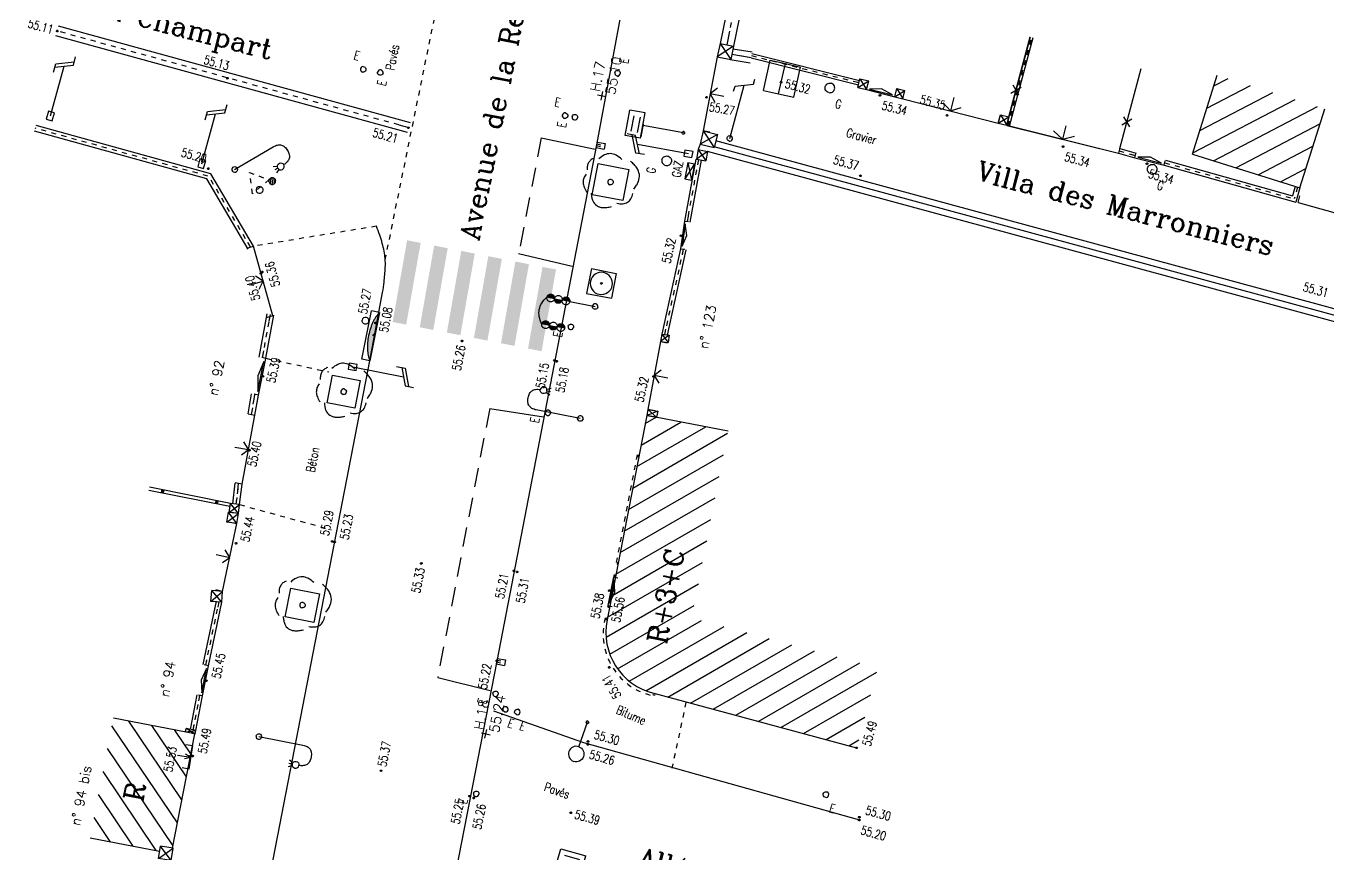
# Model space of a CAD drawing. Extents: x 661720 to 661930, y 6866381 to 6866956.
# Drawn here: x 661738.02 to 661785.21, y 6866470.56 to 6866500.56 of the extents above; entities that cross this region are included whole.
import ezdxf
from ezdxf.enums import TextEntityAlignment as Align

# ---------------------------------------------------------------- set-up
doc = ezdxf.new("R2010")
doc.units = 0
for name, pattern in [('CONTINU', [0]), ('JSI_MCT0', [1, 0.5, 0.5]), ('JSI_TCO', [1, 0.5, 0.5]), ('JSI_TCO2', [1, 0.5, 0.5]), ('JSI_TIC', [0.2, 0.08, 0.01, -0.1, 0.01]), ('JSI_TIM2', [0.6, 0.3, 0.05, -0.2, 0.05])]:
    doc.linetypes.add(name, pattern=pattern)
doc.layers.get('0').update_dxf_attribs({"linetype": 'CONTINUOUS'})
for name, color, linetype in [('ALTI', 140, 'CONTINUOUS'), ('BATI', 6, 'CONTINUOUS'), ('BORDURE', 7, 'CONTINU'), ('HACHURE', 7, 'CONTINUOUS'), ('LIMITE', 7, 'CONTINUOUS'), ('MARQUAGE', 7, 'CONTINUOUS'), ('MOB', 6, 'CONTINUOUS'), ('NUMEROS', 1, 'CONTINUOUS'), ('OBJASS', 22, 'CONTINUOUS'), ('OBJDIVERS', 104, 'CONTINUOUS'), ('OBJEAU', 4, 'CONTINUOUS'), ('OBJEDF', 240, 'CONTINUOUS'), ('OBJEP', 220, 'CONTINUOUS'), ('OBJGAZ', 30, 'CONTINUOUS'), ('OBJSLT', 200, 'CONTINUOUS'), ('OBJTELECOM', 3, 'CONTINUOUS'), ('POINTS-POLYGO', 7, 'CONTINUOUS'), ('POLYGO', 240, 'CONTINUOUS'), ('SIGNAL', 6, 'CONTINUOUS'), ('TEXTE', 7, 'CONTINUOUS'), ('VEGETATION', 3, 'CONTINUOUS'), ('VOIRIE', 7, 'CONTINUOUS'), ('Z', 4, 'CONTINUOUS')]:
    doc.layers.add(name, color=color, linetype=linetype)
doc.styles.add('36-2', font='romans.shx', dxfattribs={"height": 0.36})
doc.styles.add('5-2', font='romand.shx', dxfattribs={"height": 0.35})
doc.styles.add('7-2', font='romanc.shx', dxfattribs={"height": 0.7})
doc.styles.add('ROMANS', font='romans.shx', dxfattribs={"width": 0.95, "oblique": 13.5, "height": 5})
doc.styles.get("Standard").update_dxf_attribs({"font": 'romans.shx'})
doc.linetypes.add('JSI_MUD', pattern='A,0.0001,[130,jsi_form.shx,S=0.5,R=0,X=0.875,Y=0],-0.75', length=0.7501)
doc.linetypes.add('JSI_MUG', pattern='A,0.0001,[130,jsi_form.shx,S=0.5,R=0,X=-0.125,Y=0],-0.75', length=0.7501)
doc.linetypes.add('JSI_MUR', pattern='A,1e-06,-0.5,[130,jsi_form.shx,S=0.7,R=315,X=0.05,Y=0],-0.5', length=1.000001)

# ---------------------------------------------------------------- blocks, each defined once
blk = doc.blocks.new('$B_220')
at = {"color": 0, "linetype": 'BYBLOCK', "flags": 128}
for points in [[(0.297, 0.272, 0.039633), (0.273, 0.344, 0.053426), (0.241, 0.401, 0.147584), (0.154, 0.47, 0.071882), (0.099, 0.483, 0.058066), (0.036, 0.48, 0.043501), (-0.035, 0.463, 0.032041), (-0.113, 0.431)], [(-0.195, 0.351, 0.077685), (-0.303, 0.336, 0.115926), (-0.379, 0.292, 0.119307), (-0.426, 0.217, 0.082378), (-0.441, 0.113)], [(0.461, -0.046, 0.087593), (0.487, 0.033, 0.096392), (0.482, 0.113, 0.080457), (0.446, 0.192, 0.056881), (0.379, 0.272)], [(-0.441, 0.033, 0.03619), (-0.474, -0.044, 0.046233), (-0.492, -0.116, 0.121403), (-0.482, -0.245, 0.119181), (-0.41, -0.354, 0.044648), (-0.351, -0.401, 0.034835), (-0.277, -0.443)], [(0.379, -0.364, 0.076898), (0.431, -0.319, 0.090424), (0.461, -0.265, 0.083207), (0.472, -0.2, 0.062964), (0.461, -0.126)], [(-0.113, -0.443, 0.078382), (0.005, -0.498, 0.113914), (0.113, -0.503, 0.115194), (0.21, -0.458, 0.080222), (0.297, -0.364)]]:
    blk.add_lwpolyline(points, format="xyb", dxfattribs=at)
blk = doc.blocks.new('$B_200')
at = {"color": 0, "linetype": 'BYBLOCK', "flags": 128}
for points in [[(0, -0.5, -0.414214), (-0.5, 0, -0.414214), (0, 0.5)], [(0, -0.5, 0.414214), (0.5, 0, 0.414214), (0, 0.5)]]:
    blk.add_lwpolyline(points, format="xyb", dxfattribs=at)
blk = doc.blocks.new('$B_100')
at = {"color": 0, "linetype": 'BYBLOCK', "flags": 128}
for points in [[(0, 0.625, -0.4142136), (-0.1875, 0.8125, -0.4142136), (0, 1)], [(0, 0.625, 0.4142136), (0.1875, 0.8125, 0.4142136), (0, 1)]]:
    blk.add_lwpolyline(points, format="xyb", dxfattribs=at)
blk.add_lwpolyline([(0, 0.625), (0, 0)], dxfattribs=at)
blk = doc.blocks.new('$Y_001')
at = {"color": 0, "linetype": 'BYBLOCK', "flags": 128}
for points in [[(-0.5, 0), (0.5, 0)], [(0, -0.5), (0, 0.5)]]:
    blk.add_lwpolyline(points, dxfattribs=at)
blk = doc.blocks.new('TCPOINT')
at = {"color": 0}
blk.add_point((0, 0), dxfattribs=at)
at = {"layer": 'NUMEROS', "style": '36-2'}
blk.add_attdef('MAT', (0.1, 0.1), '', height=0.36, dxfattribs=at)
at = {"layer": 'Z', "style": 'ROMANS'}
blk.add_attdef('ALT', text='', height=0.36, dxfattribs=at).set_placement((0.1, -0.1), align=Align.TOP_LEFT)
blk = doc.blocks.new('$B_136')
at = {"color": 0, "linetype": 'BYBLOCK', "flags": 128}
for points in [[(-0.156, 0.844), (-0.156, 0.938), (0.156, 1.062), (0.156, 1.156)], [(0, 0), (0, 1)]]:
    blk.add_lwpolyline(points, dxfattribs=at)
blk = doc.blocks.new('$B_125')
at = {"linetype": 'CONTINUOUS'}
for points in [[(-0.656, 0.812, -0.414214), (-0.75, 0.906, -0.414214), (-0.656, 1)], [(-0.656, 1), (-0.656, 1.188, -0.414214), (-0.562, 1.094, -0.414214)], [(0, 0.812, -0.414214), (-0.094, 0.906, -0.414214), (0, 1)], [(0, 1), (0, 1.188, -0.414214), (0.094, 1.094, -0.414214)], [(-0.656, 0.625), (-0.656, 0.812, -0.414214), (-0.562, 0.719, -0.414214)], [(0, 0.625), (0, 0.812, -0.414214), (0.094, 0.719, -0.414214)]]:
    blk.add_hatch(color=0, dxfattribs=at).paths.add_polyline_path(points)
at = {"color": 0, "linetype": 'BYBLOCK', "flags": 128}
for points in [[(-0.656, 1, -0.414214), (-0.75, 1.094, -0.414214), (-0.656, 1.188, -0.07072), (-0.49, 1.281, -0.091318), (-0.326, 1.312, -0.092508), (-0.162, 1.281, -0.072897), (0, 1.188)], [(-0.656, 1, -0.414214), (-0.562, 0.906, -0.414214), (-0.656, 0.812)], [(0, 1, -0.414214), (-0.094, 1.094, -0.414214), (0, 1.188)], [(0, 1, -0.414214), (0.094, 0.906, -0.414214), (0, 0.812)], [(-0.656, 0.625, -0.414214), (-0.75, 0.719, -0.414214), (-0.656, 0.812)], [(0, 0.625, -0.414214), (-0.094, 0.719, -0.414214), (0, 0.812)]]:
    blk.add_lwpolyline(points, format="xyb", dxfattribs=at)
for points in [[(-0.656, 0.812, -0.414214), (-0.75, 0.906, -0.414214), (-0.656, 1)], [(-0.656, 1), (-0.656, 1.188, -0.414214), (-0.562, 1.094, -0.414214)], [(0, 0.812, -0.414214), (-0.094, 0.906, -0.414214), (0, 1)], [(0, 1), (0, 1.188, -0.414214), (0.094, 1.094, -0.414214)], [(-0.656, 0.625), (-0.656, 0.812, -0.414214), (-0.562, 0.719, -0.414214)], [(0, 0.625), (0, 0.812, -0.414214), (0.094, 0.719, -0.414214)]]:
    blk.add_lwpolyline(points, format="xyb", close=True, dxfattribs=at)
blk.add_lwpolyline([(0, 0.625), (0, 0)], dxfattribs=at)
blk = doc.blocks.new('$B_030')
at = {"color": 0, "linetype": 'BYBLOCK', "flags": 128}
for points in [[(0, 0), (0, 1)], [(0, 1), (1, 1)], [(0, 1), (1, 0)], [(0, 0), (1, 1)], [(1, 0), (1, 1)], [(0, 0), (1, 0)]]:
    blk.add_lwpolyline(points, dxfattribs=at)
blk = doc.blocks.new('$B_130')
at = {"color": 0, "linetype": 'BYBLOCK', "flags": 128}
for points in [[(0, 0), (0, 0.812, -0.08), (0.012, 0.895, -0.117647), (0.047, 0.953, -0.117647), (0.105, 0.988, -0.08), (0.188, 1, -0.08), (0.27, 0.988, -0.117647), (0.328, 0.953, -0.117647), (0.363, 0.895, -0.08), (0.375, 0.812)], [(0.375, 0.688, -0.414214), (0.312, 0.75, -0.414214), (0.375, 0.812)], [(0.375, 0.688, 0.414214), (0.438, 0.75, 0.414214), (0.375, 0.812)]]:
    blk.add_lwpolyline(points, format="xyb", dxfattribs=at)
for points in [[(0.344, 0.688), (0.312, 0.625)], [(0.375, 0.688), (0.375, 0.625)], [(0.406, 0.688), (0.438, 0.625)]]:
    blk.add_lwpolyline(points, dxfattribs=at)
blk = doc.blocks.new('$B_137')
at = {"color": 0, "linetype": 'BYBLOCK', "flags": 128}
for points in [[(-0.156, 0.875), (0.156, 1), (0.156, 1.156)], [(-0.156, 0.781), (-0.156, 0.938), (0.156, 1.062)], [(0, 0), (0, 0.938)]]:
    blk.add_lwpolyline(points, dxfattribs=at)
blk.add_lwpolyline([(-0.055, -0.075), (0.055, -0.075), (0.055, 0.075), (-0.055, 0.075)], close=True)
blk = doc.blocks.new('$B_021')
at = {"color": 0, "linetype": 'BYBLOCK', "flags": 128}
for points in [[(0, 0), (0, 1)], [(0, 1), (1, 1)], [(0, 0), (1, 0)], [(0.34, 0), (0.34, 0.5)], [(0.66, 0), (0.66, 0.5)], [(1, 0), (1, 1)]]:
    blk.add_lwpolyline(points, dxfattribs=at)
blk = doc.blocks.new('$B_001')
at = {"color": 0, "linetype": 'BYBLOCK', "flags": 128}
for points in [[(0, 0), (0, 1)], [(0, 1), (1, 1)], [(1, 0), (1, 1)], [(0, 0), (1, 0)]]:
    blk.add_lwpolyline(points, dxfattribs=at)
blk = doc.blocks.new('$B_020')
at = {"color": 0, "linetype": 'BYBLOCK', "flags": 128}
for points in [[(0, 0), (0, 1)], [(0, 1), (1, 1)], [(1, 0), (1, 1)], [(0, 0), (1, 0)]]:
    blk.add_lwpolyline(points, dxfattribs=at)
for points in [[(0.5, 0.0625, -0.4142136), (0.0625, 0.5, -0.4142136), (0.5, 0.9375)], [(0.5, 0.0625, 0.4142136), (0.9375, 0.5, 0.4142136), (0.5, 0.9375)]]:
    blk.add_lwpolyline(points, format="xyb", dxfattribs=at)
blk = doc.blocks.new('$B_022')
at = {"linetype": 'CONTINUOUS'}
blk.add_hatch(color=0, dxfattribs=at).paths.add_polyline_path([(0, 0, -0.003152), (0.012, 0.046, -0.003339), (0.024, 0.091, -0.003542), (0.036, 0.134, -0.003763), (0.049, 0.176, -0.004003), (0.062, 0.216, -0.004264), (0.075, 0.255, -0.004549), (0.088, 0.292, -0.00486), (0.102, 0.328, -0.005201), (0.115, 0.363, -0.005573), (0.129, 0.396, -0.005981), (0.144, 0.427, -0.006428), (0.158, 0.457, -0.006917), (0.173, 0.486, -0.007452), (0.188, 0.513, -0.008037), (0.203, 0.538, -0.008675), (0.219, 0.562, -0.009368), (0.234, 0.585, -0.010119), (0.25, 0.606, -0.010926), (0.267, 0.626, -0.011786), (0.283, 0.645, -0.012694), (0.3, 0.661, -0.013638), (0.317, 0.677, -0.0146), (0.334, 0.691, -0.015558), (0.352, 0.703, -0.016481), (0.369, 0.714, -0.017333), (0.387, 0.724, -0.018074), (0.405, 0.732, -0.018665), (0.424, 0.738, -0.038382), (0.461, 0.747, -0.038235), (0.5, 0.75, -0.038235), (0.539, 0.747, -0.038382), (0.576, 0.738, -0.018665), (0.595, 0.732, -0.018074), (0.613, 0.724, -0.017333), (0.631, 0.714, -0.016481), (0.648, 0.703, -0.015558), (0.666, 0.691, -0.0146), (0.683, 0.677, -0.013638), (0.7, 0.661, -0.012694), (0.717, 0.645, -0.011786), (0.733, 0.626, -0.010926), (0.75, 0.606, -0.010119), (0.766, 0.585, -0.009368), (0.781, 0.562, -0.008675), (0.797, 0.538, -0.008037), (0.812, 0.513, -0.007452), (0.827, 0.486, -0.006917), (0.842, 0.457, -0.006428), (0.856, 0.427, -0.005981), (0.871, 0.396, -0.005573), (0.885, 0.363, -0.005201), (0.898, 0.328, -0.00486), (0.912, 0.292, -0.004549), (0.925, 0.255, -0.004264), (0.938, 0.216, -0.004003), (0.951, 0.176, -0.003763), (0.964, 0.134, -0.003542), (0.976, 0.091, -0.003339), (0.988, 0.046, -0.003152), (1, 0)])
at = {"color": 0, "linetype": 'BYBLOCK', "flags": 128}
for points in [[(0, 0), (0, 1)], [(0, 1), (1, 1)], [(1, 0), (1, 1)]]:
    blk.add_lwpolyline(points, dxfattribs=at)
blk.add_lwpolyline([(0, 0, -0.03104), (0.102, 0.328, -0.02309), (0.158, 0.457, -0.030952), (0.219, 0.562, -0.042061), (0.283, 0.645, -0.056471), (0.352, 0.703, -0.151134), (0.5, 0.75, -0.151134), (0.648, 0.703, -0.056471), (0.717, 0.645, -0.042061), (0.781, 0.562, -0.030952), (0.842, 0.457, -0.02309), (0.898, 0.328, -0.03104), (1, 0)], format="xyb", close=True, dxfattribs=at)
blk = doc.blocks.new('$B_115')
at = {"color": 0, "linetype": 'BYBLOCK', "flags": 128}
for points in [[(-0.312, 1), (-0.312, 1.375), (0.312, 1.375)], [(-0.312, 1), (0.312, 1), (0.312, 1.375)], [(0.031, 1), (-0.281, 1)], [(-0.188, 1.25), (0.188, 1.25)], [(-0.188, 1.094), (0.188, 1.094)], [(0, 0), (0, 1)]]:
    blk.add_lwpolyline(points, dxfattribs=at)
blk = doc.blocks.new('$B_202')
at = {"color": 0, "linetype": 'BYBLOCK', "flags": 128}
for points in [[(0, -0.5, -0.41421356), (-0.5, 0, -0.41421356), (0, 0.5)], [(0, -0.5, 0.41421356), (0.5, 0, 0.41421356), (0, 0.5)]]:
    blk.add_lwpolyline(points, format="xyb", dxfattribs=at)
for points in [[(-0.5, 0), (0.5, 0)], [(-0.4297, 0.25), (0.4297, 0.25)], [(0.4297, -0.25), (-0.4297, -0.25)]]:
    blk.add_lwpolyline(points, dxfattribs=at)
blk = doc.blocks.new('$B_028')
at = {"color": 0, "linetype": 'BYBLOCK', "flags": 128}
for points in [[(0, 0.5), (0, -0.5), (0.094, -0.062)], [(-0.5, -0.5), (-0.5, 0)], [(0.5, 0), (0.5, -0.5)], [(-0.094, -0.062), (0, -0.5)], [(-0.5, -0.5), (0.5, -0.5)]]:
    blk.add_lwpolyline(points, dxfattribs=at)
blk = doc.blocks.new('$B_027')
at = {"color": 0, "linetype": 'BYBLOCK', "flags": 128}
for points in [[(-0.5, -0.5), (0.5, -0.5), (0.5, -0.188)], [(-0.5, -0.5), (-0.5, -0.188)]]:
    blk.add_lwpolyline(points, dxfattribs=at)
blk.add_lwpolyline([(-0.406, -0.406), (0.406, -0.406), (0, -0.188)], close=True, dxfattribs=at)
blk = doc.blocks.new('$B_210')
at = {"linetype": 'CONTINUOUS'}
blk.add_hatch(color=0, dxfattribs=at).paths.add_polyline_path([(0, -0.5, -1), (0, 0.5, -1)])
at = {"color": 0, "linetype": 'BYBLOCK', "flags": 128}
blk.add_lwpolyline([(0, -0.5, -1), (0, 0.5, -1)], format="xyb", close=True, dxfattribs=at)
blk = doc.blocks.new('GEOCROIX')
at = {"color": 0, "linetype": 'BYBLOCK'}
for p, q in [((-0.5, 0.5), (0.5, -0.5)), ((-0.5, -0.5), (0.5, 0.5))]:
    blk.add_line(p, q, dxfattribs=at)
blk = doc.blocks.new('GEOCARR1')
at = {"const_width": 1}
blk.add_lwpolyline([(0, 0), (0, 1)], dxfattribs=at)

msp = doc.modelspace()

# ---------------------------------------------------------------- hatches: boundary and pattern name
at = {"layer": 'HACHURE', "linetype": 'CONTINUOUS', "ltscale": 2}
h = msp.add_hatch(dxfattribs=at)
h.set_pattern_fill('_USER', color=256, scale=0.6, angle=27.5569, style=0, pattern_type=0)
h.set_pattern_definition([(27.55687, (661958.265, 6866695.073), (-0.2775773, 0.5319313), [])])
h.paths.add_polyline_path([(661780.304, 6866495.918), (661781.203, 6866498.78), (661785.095, 6866497.557), (661784.196, 6866494.695)])
h = msp.add_hatch(dxfattribs=at)
h.set_pattern_fill('_USER', color=256, scale=0.6, angle=29.9643, style=0, pattern_type=0)
h.set_pattern_definition([(29.96425, (661958.265, 6866695.073), (-0.2996757, 0.5198023), [])])
h.paths.add_polyline_path([(661760.522, 6866486.45), (661763.467, 6866485.878), (661762.153, 6866479.115), (661768.907, 6866477.301), (661768.128, 6866474.404), (661760.774, 6866476.379, -0.402233), (661759.082, 6866479.037)])
h = msp.add_hatch(dxfattribs=at)
h.set_pattern_fill('_USER', color=256, scale=0.6, angle=124.039, style=0, pattern_type=0)
h.set_pattern_definition([(124.03898, (661958.265, 6866695.073), (-0.4971942, -0.3358541), [])])
h.paths.add_polyline_path([(661743.294, 6866470.576), (661740.348, 6866471.146), (661741.187, 6866475.478), (661744.133, 6866474.908)])
at = {"layer": 'MARQUAGE', "linetype": 'CONTINUOUS', "ltscale": 2}
for points in [[(661751.801, 6866489.74), (661751.311, 6866489.836), (661751.834, 6866492.797), (661752.325, 6866492.701)], [(661752.783, 6866489.547), (661752.292, 6866489.643), (661752.815, 6866492.604), (661753.306, 6866492.508)], [(661753.764, 6866489.354), (661753.274, 6866489.451), (661753.797, 6866492.412), (661754.287, 6866492.315)], [(661754.746, 6866489.161), (661754.255, 6866489.258), (661754.778, 6866492.219), (661755.269, 6866492.122)], [(661755.727, 6866488.968), (661755.236, 6866489.065), (661755.759, 6866492.026), (661756.25, 6866491.929)], [(661756.709, 6866488.776), (661756.218, 6866488.872), (661756.741, 6866491.833), (661757.232, 6866491.737)]]:
    msp.add_hatch(color=256, dxfattribs=at).paths.add_polyline_path(points)

# ---------------------------------------------------------------- linework, layer by layer
at = {"layer": 'BATI', "linetype": 'JSI_MUG', "ltscale": 0.08}
for p, q in [((661760.209, 6866485.015, 112.672), (661760.194, 6866484.937, 112.673)), ((661759.375, 6866480.672, 112.705), (661759.36, 6866480.593, 112.706))]:
    msp.add_line(p, q, dxfattribs=at)
at = {"layer": 'BATI', "linetype": 'JSI_MUD', "ltscale": 0.08}
for p, q in [((661759.458, 6866481.131, 112.702), (661759.443, 6866481.052, 112.703)), ((661759.157, 6866479.557, 112.718), (661759.142, 6866479.479, 112.719))]:
    msp.add_line(p, q, dxfattribs=at)
at = {"layer": 'BATI', "linetype": 'JSI_TCO2', "ltscale": 2, "elevation": 57.333, "flags": 128}
for points in [[(661780.304, 6866495.918), (661781.203, 6866498.78)], [(661784.196, 6866494.695), (661785.095, 6866497.557)], [(661780.304, 6866495.918), (661784.196, 6866494.695)], [(661763.467, 6866485.878), (661760.522, 6866486.45)], [(661744.133, 6866474.908), (661741.187, 6866475.478)], [(661743.331, 6866470.768), (661744.133, 6866474.908)], [(661740.348, 6866471.146), (661742.864, 6866470.659)]]:
    msp.add_lwpolyline(points, dxfattribs=at)
msp.add_lwpolyline([(661760.522, 6866486.45), (661759.082, 6866479.037, 0.402233), (661760.774, 6866476.379), (661768.128, 6866474.404)], format="xyb", dxfattribs=at)
at = {"layer": 'BATI', "linetype": 'JSI_TIC', "ltscale": 2, "elevation": 57.333, "flags": 128}
for points in [[(661760.17, 6866485.023), (661759.404, 6866481.06)], [(661759.336, 6866480.679), (661759.103, 6866479.487)]]:
    msp.add_lwpolyline(points, dxfattribs=at)
msp.add_lwpolyline([(661759.018, 6866479.115, 0.438696), (661760.813, 6866476.277)], format="xyb", dxfattribs=at)
at = {"layer": 'BATI', "linetype": 'JSI_MUG', "ltscale": 0.08, "extrusion": (-0.002184, -0.00076628, 0.999997)}
msp.add_open_spline([(661759.056, 6866479.104, 112.725), (661759.051, 6866479.085, 112.725), (661759.042, 6866479.047, 112.725), (661759.037, 6866479.028, 112.725)], degree=2, dxfattribs=at)
at = {"layer": 'BATI', "linetype": 'JSI_MUD', "ltscale": 0.08, "extrusion": (-0.061598, -0.023114, 0.997833)}
msp.add_open_spline([(661760.743, 6866476.332, 112.821), (661760.762, 6866476.328, 112.822), (661760.8, 6866476.321, 112.825), (661760.82, 6866476.317, 112.826)], degree=2, dxfattribs=at)
at = {"layer": 'BORDURE', "linetype": 'JSI_MUG', "ltscale": 0.37}
msp.add_line((661751.903, 6866496.874, 112.541), (661751.546, 6866496.973, 112.538), dxfattribs=at)
at = {"layer": 'BORDURE', "linetype": 'JSI_TCO', "ltscale": 2, "elevation": 57.333, "flags": 128}
for points in [[(661809.041, 6866658.226), (661799.405, 6866660.795, 0.332518), (661797.285, 6866659.242), (661796.495, 6866656.478), (661794.63, 6866649.766), (661792.16, 6866640.801), (661788.854, 6866628.851), (661786.255, 6866619.429), (661781.898, 6866603.667), (661779.547, 6866595.181), (661775.948, 6866582.027), (661774.284, 6866575.688), (661772.52, 6866568.058), (661771.474, 6866562.872), (661769.429, 6866552.194), (661764.346, 6866525.83), (661761.408, 6866510.519), (661759.655, 6866501.389), (661758.701, 6866496.257), (661755.083, 6866477.547), (661746.716, 6866434.654), (661744.554, 6866423.604), (661741.506, 6866407.836), (661741.441, 6866407.299)], [(661742.281, 6866446.114), (661750.483, 6866488.429), (661750.945, 6866490.903, 0.018784), (661750.998, 6866491.283, 0.009787), (661751.042, 6866491.812, 0.039473), (661751.036, 6866492.138, 0.023567), (661750.999, 6866492.4, 0.019715), (661750.934, 6866492.682, 0.016544), (661750.84, 6866492.984, 0.013967), (661750.719, 6866493.306)]]:
    msp.add_lwpolyline(points, format="xyb", dxfattribs=at)
for points in [[(661751.952, 6866497.053), (661739.201, 6866500.558)], [(661751.854, 6866496.696), (661739.103, 6866500.201)], [(661754.963, 6866475.74), (661758.231, 6866474.598), (661768.227, 6866471.788)]]:
    msp.add_lwpolyline(points, dxfattribs=at)
at = {"layer": 'BORDURE', "linetype": 'JSI_TIC', "ltscale": 2, "elevation": 57.333, "flags": 128}
msp.add_lwpolyline([(661751.903, 6866496.874), (661739.152, 6866500.38)], dxfattribs=at)
at = {"layer": 'BORDURE', "linetype": 'JSI_TCO', "ltscale": 2, "elevation": 57.333, "flags": 128}
for points in [[(661758.543, 6866494.445), (661758.761, 6866495.578), (661759.868, 6866495.366), (661759.651, 6866494.232)], [(661748.934, 6866486.906), (661749.131, 6866487.908), (661750.131, 6866487.712), (661749.935, 6866486.71)], [(661747.416, 6866479.153), (661747.62, 6866480.193), (661748.662, 6866479.988), (661748.458, 6866478.948)]]:
    msp.add_lwpolyline(points, close=True, dxfattribs=at)
at = {"layer": 'LIMITE', "linetype": 'JSI_MUD', "ltscale": 0.5}
msp.add_line((661763.521, 6866500.372, 112.611), (661763.421, 6866499.883, 112.609), dxfattribs=at)
at = {"layer": 'LIMITE', "linetype": 'JSI_MUG', "ltscale": 0.18}
for p, q in [((661777.643, 6866496.034, 112.701), (661777.817, 6866495.986, 112.694)), ((661779.296, 6866495.608, 112.676), (661779.47, 6866495.56, 112.675))]:
    msp.add_line(p, q, dxfattribs=at)
at = {"layer": 'LIMITE', "linetype": 'JSI_MUD', "ltscale": 0.18}
msp.add_line((661778.067, 6866495.917, 112.685), (661778.241, 6866495.869, 112.678), dxfattribs=at)
at = {"layer": 'LIMITE', "linetype": 'JSI_MUG', "ltscale": 0.2}
for p, q in [((661761.844, 6866492.469, 112.655), (661761.801, 6866492.274, 112.655)), ((661744.535, 6866477.396, 112.785), (661744.577, 6866477.591, 112.785)), ((661744.079, 6866475.048, 112.793), (661744.117, 6866475.244, 112.79))]:
    msp.add_line(p, q, dxfattribs=at)
at = {"layer": 'LIMITE', "linetype": 'JSI_MUD', "ltscale": 0.25}
for p, q in [((661746.834, 6866489.862, 112.696), (661746.879, 6866490.108, 112.693)), ((661746.276, 6866486.961, 112.717), (661746.318, 6866487.208, 112.715)), ((661745.697, 6866483.729, 112.745), (661745.727, 6866483.977, 112.734))]:
    msp.add_line(p, q, dxfattribs=at)
at = {"layer": 'LIMITE', "linetype": 'JSI_MUD', "ltscale": 0.2}
for p, q in [((661761.205, 6866489.572, 112.658), (661761.162, 6866489.377, 112.658)), ((661744.979, 6866479.501, 112.78), (661745.02, 6866479.697, 112.779)), ((661744.284, 6866476.105, 112.777), (661744.322, 6866476.301, 112.774))]:
    msp.add_line(p, q, dxfattribs=at)
at = {"layer": 'LIMITE', "linetype": 'JSI_MUG', "ltscale": 0.25}
for p, q in [((661746.594, 6866488.54, 112.71), (661746.639, 6866488.786, 112.707)), ((661746.196, 6866486.481, 112.722), (661746.237, 6866486.728, 112.719)), ((661745.638, 6866483.231, 112.768), (661745.668, 6866483.48, 112.757))]:
    msp.add_line(p, q, dxfattribs=at)
at = {"layer": 'LIMITE', "linetype": 'JSI_TCO', "ltscale": 2, "elevation": 57.333, "flags": 128}
for points in [[(661764.255, 6866505.2), (661763.176, 6866499.933)], [(661764.745, 6866505.1), (661763.666, 6866499.832)], [(661763.646, 6866499.735), (661764.336, 6866499.62)], [(661764.327, 6866499.567), (661768.233, 6866498.589)], [(661763.547, 6866499.346), (661764.27, 6866499.226)], [(661764.301, 6866499.409), (661768.194, 6866498.434)], [(661746.076, 6866492.469), (661744.571, 6866495.019), (661738.326, 6866496.749)], [(661746.265, 6866492.581), (661744.715, 6866495.208), (661738.385, 6866496.961)], [(661824.906, 6866479.629), (661820.892, 6866480.723), (661793.406, 6866488.147), (661763.019, 6866496.397)], [(661762.294, 6866495.741), (661761.884, 6866493.493)], [(661824.787, 6866479.195), (661820.774, 6866480.289), (661793.288, 6866487.713), (661762.728, 6866496.019)], [(661777.619, 6866495.948), (661778.217, 6866495.782)], [(661777.667, 6866496.121), (661778.265, 6866495.956)], [(661762.49, 6866495.705), (661762.081, 6866493.457)], [(661779.272, 6866495.522), (661784.053, 6866494.183)], [(661779.321, 6866495.695), (661783.928, 6866494.405)], [(661761.746, 6866492.491), (661761.065, 6866489.398)], [(661761.942, 6866492.448), (661761.26, 6866489.355)], [(661746.471, 6866488.562), (661746.756, 6866490.131)], [(661746.717, 6866488.518), (661747.002, 6866490.086)], [(661746.072, 6866486.502), (661746.195, 6866487.228)], [(661746.319, 6866486.46), (661746.441, 6866487.187)], [(661745.514, 6866483.246), (661745.603, 6866483.992)], [(661745.762, 6866483.217), (661745.851, 6866483.962)], [(661744.438, 6866477.416), (661744.922, 6866479.717)], [(661744.633, 6866477.375), (661745.118, 6866479.676)], [(661743.981, 6866475.067), (661744.224, 6866476.32)], [(661744.177, 6866475.029), (661744.421, 6866476.282)]]:
    msp.add_lwpolyline(points, dxfattribs=at)
at = {"layer": 'LIMITE', "linetype": 'JSI_TIC', "ltscale": 2, "elevation": 57.333, "flags": 128}
for points in [[(661764.5, 6866505.15), (661763.421, 6866499.883)], [(661773.626, 6866496.948), (661774.476, 6866500.153)], [(661764.314, 6866499.488), (661768.213, 6866498.511)], [(661746.17, 6866492.525), (661744.643, 6866495.113), (661738.356, 6866496.855)], [(661777.643, 6866496.034), (661778.241, 6866495.869)], [(661762.392, 6866495.723), (661761.983, 6866493.475)], [(661779.296, 6866495.608), (661783.991, 6866494.294)], [(661784.11, 6866494.719), (661783.991, 6866494.294)], [(661761.844, 6866492.469), (661761.162, 6866489.377)], [(661746.594, 6866488.54), (661746.879, 6866490.108)], [(661746.196, 6866486.481), (661746.318, 6866487.208)], [(661745.638, 6866483.231), (661745.727, 6866483.977)], [(661744.535, 6866477.396), (661745.02, 6866479.697)], [(661744.079, 6866475.048), (661744.322, 6866476.301)]]:
    msp.add_lwpolyline(points, dxfattribs=at)
at = {"layer": 'LIMITE', "elevation": 57.333, "flags": 128}
for points in [[(661773.577, 6866496.96), (661774.428, 6866500.166)], [(661773.649, 6866497.269), (661774.418, 6866500.169)], [(661773.674, 6866496.936), (661774.525, 6866500.14)], [(661777.667, 6866496.121), (661778.437, 6866499.021)], [(661773.571, 6866496.962), (661777.619, 6866495.948)], [(661762.453, 6866496.284), (661762.384, 6866496.081)], [(661784.023, 6866494.743), (661783.928, 6866494.405)], [(661784.196, 6866494.695), (661784.053, 6866494.183)], [(661745.411, 6866483.144), (661742.47, 6866483.733)]]:
    msp.add_lwpolyline(points, dxfattribs=at)
at = {"layer": 'LIMITE', "linetype": 'JSI_MUR', "ltscale": 0.4, "elevation": 57.333, "flags": 128}
msp.add_lwpolyline([(661763.607, 6866499.539), (661764.303, 6866499.423)], dxfattribs=at)
at = {"layer": 'LIMITE', "linetype": 'JSI_MUD', "ltscale": 0.4, "elevation": 57.333, "flags": 128}
msp.add_lwpolyline([(661763.908, 6866499.489), (661764.303, 6866499.423)], dxfattribs=at)
at = {"layer": 'LIMITE', "linetype": 'JSI_MUD', "ltscale": 0.16, "elevation": 57.333, "flags": 128}
msp.add_lwpolyline([(661768.058, 6866498.55), (661768.213, 6866498.511)], dxfattribs=at)
at = {"layer": 'LIMITE', "linetype": 'JSI_MUR', "ltscale": 0.45, "elevation": 57.333, "flags": 128}
msp.add_lwpolyline([(661824.846, 6866479.412), (661820.833, 6866480.506), (661793.347, 6866487.93), (661762.96, 6866496.18)], dxfattribs=at)
at = {"layer": 'LIMITE', "linetype": 'JSI_MUG', "ltscale": 0.2, "elevation": 57.333, "flags": 128}
msp.add_lwpolyline([(661762.392, 6866495.723), (661762.356, 6866495.526)], dxfattribs=at)
at = {"layer": 'LIMITE', "linetype": 'JSI_MUD', "ltscale": 0.2, "elevation": 57.333, "flags": 128}
msp.add_lwpolyline([(661762.019, 6866493.671), (661761.983, 6866493.475)], dxfattribs=at)
at = {"layer": 'LIMITE', "linetype": 'JSI_MUG', "ltscale": 0.22, "elevation": 57.333, "flags": 128}
msp.add_lwpolyline([(661746.17, 6866492.525), (661746.059, 6866492.715)], dxfattribs=at)
at = {"layer": 'LIMITE', "linetype": 'CONTINUOUS', "elevation": 57.333, "flags": 128}
msp.add_lwpolyline([(661745.435, 6866483.262), (661742.494, 6866483.85)], dxfattribs=at)
at = {"layer": 'MARQUAGE', "linetype": 'JSI_TIM2', "ltscale": 2, "elevation": 57.333, "flags": 128}
for points in [[(661756.693, 6866496.506), (661756.693, 6866496.506), (661755.876, 6866492.299), (661755.876, 6866492.299)], [(661754.828, 6866486.703), (661754.828, 6866486.703), (661752.943, 6866476.955), (661752.943, 6866476.955)]]:
    msp.add_lwpolyline(points, dxfattribs=at)
at = {"layer": 'MARQUAGE', "linetype": 'JSI_MCT0', "elevation": 57.333, "flags": 128}
for points in [[(661756.693, 6866496.506), (661758.647, 6866496.104)], [(661757.814, 6866491.849), (661755.876, 6866492.299)], [(661754.828, 6866486.703), (661756.78, 6866486.397)], [(661752.943, 6866476.955), (661754.844, 6866476.476)]]:
    msp.add_lwpolyline(points, dxfattribs=at)
at = {"layer": 'VOIRIE', "linetype": 'JSI_TIC', "ltscale": 2, "elevation": 57.333, "flags": 128}
for points in [[(661751.038, 6866492.085), (661753.245, 6866502.901)], [(661750.719, 6866493.306), (661746.265, 6866492.581)], [(661746.717, 6866488.518), (661749.002, 6866488.026)], [(661745.762, 6866483.217), (661749.084, 6866482.307)], [(661761.943, 6866476.05), (661761.433, 6866473.667)]]:
    msp.add_lwpolyline(points, dxfattribs=at)
msp.add_lwpolyline([(661746.234, 6866494.484), (661746.122, 6866495.251), (661746.829, 6866494.994)], close=True, dxfattribs=at)

# ---------------------------------------------------------------- block references
at = {"layer": 'ALTI', "linetype": 'CONTINUOUS', "yscale": 0.0600000000834948}
for p, xscale, rotation in [((661739.152, 6866500.38, 57.333), 0.0600000000682154, 164.6291891128718), ((661745.322, 6866498.667, 57.333), 0.0600000000682154, 164.6291891128718), ((661765.391, 6866498.519, 57.333), 0.0599999999295915, 345.9367590912216), ((661762.687, 6866497.98, 57.333), 0.0599999999243404, 350.5857288020263), ((661768.975, 6866498.05, 57.333), 0.0599999999295915, 345.9367590912216), ((661771.407, 6866497.321, 57.333), 0.0600000000252373, 164.8114856417443), ((661751.884, 6866496.874, 57.333), 0.0600000000682154, 164.6291891128718), ((661775.612, 6866496.19, 57.333), 0.0599999999697298, 344.5167126173363), ((661744.622, 6866495.395, 57.333), 0.0599999999266112, 164.5182140593436), ((661778.655, 6866495.573, 57.333), 0.0599999999697298, 344.5167126173363), ((661768.266, 6866495.133, 57.333), 0.0600000000252373, 164.8114856417443), ((661761.766, 6866492.961, 57.333), 0.0600000000553985, 257.5728129304583), ((661746.539, 6866491.597, 57.333), 0.0599999996331385, 120.5426543724552), ((661746.582, 6866491.651, 57.333), 0.0599999996331385, 120.5426543724552), ((661758.877, 6866491.233, 57.333), 0.0600000002838003, 259.0576321738124), ((661750.688, 6866489.802, 57.333), 0.0600000002311503, 79.43014835906615), ((661750.634, 6866489.365, 57.333), 0.0600000002311503, 79.43014835906615), ((661753.825, 6866489.149, 57.333), 0.0599999995947973, 259.0588631619722), ((661757.172, 6866488.443, 57.333), 0.0600000002838003, 259.0576321738124), ((661757.259, 6866488.409, 57.333), 0.0600000002838003, 259.0576321738124), ((661746.607, 6866487.867, 57.333), 0.059999999884427, 347.8489645951785), ((661760.765, 6866487.86, 57.333), 0.0599999998069028, 259.0065993022785), ((661746.12, 6866485.186, 57.333), 0.0599999997273664, 83.20237047363044), ((661745.634, 6866481.813, 57.333), 0.0599999998721857, 344.6810872399098), ((661749.12, 6866481.879, 57.333), 0.0600000000789661, 79.02923523724976), ((661749.205, 6866481.857, 57.333), 0.0600000000789661, 79.02923523724976), ((661752.35, 6866481.084, 57.333), 0.0599999995947973, 259.0588631619722), ((661755.702, 6866480.821, 57.333), 0.0600000002838003, 259.0576321738124), ((661755.822, 6866480.776, 57.333), 0.0600000002838003, 259.0576321738124), ((661759.165, 6866480.099, 57.333), 0.0599999996198809, 258.9421665563002), ((661759.285, 6866480.082, 57.333), 0.0599999998069028, 259.0065993022785), ((661755.083, 6866477.547, 57.333), 0.0599999999683711, 258.961582287965), ((661759.162, 6866477.32, 57.333), 0.0599999998028161, 300.289163814757), ((661744.559, 6866476.831, 57.333), 0.0600000003421254, 78.09864707322667), ((661758.386, 6866474.53, 57.333), 0.059999999905224, 344.2969005442765), ((661758.387, 6866474.633, 57.333), 0.059999999905224, 344.2969005442765), ((661743.973, 6866474.099, 57.333), 0.0600000000442431, 79.03897862819835), ((661744.06, 6866474.106, 57.333), 0.0600000000442431, 79.03897862819835), ((661768.128, 6866474.404, 57.333), 0.0600000000178733, 74.96437886745574), ((661750.89, 6866473.569, 57.333), 0.0600000000789661, 79.02923523724976), ((661754.095, 6866472.65, 57.333), 0.0599999999683711, 258.961582287965), ((661754.252, 6866472.582, 57.333), 0.0599999999683711, 258.961582287965), ((661757.766, 6866472.049, 57.333), 0.059999999905224, 344.2969005442765), ((661768.227, 6866471.89, 57.333), 0.059999999905224, 344.2969005442765), ((661768.227, 6866471.788, 57.333), 0.059999999905224, 344.2969005442765)]:
    msp.add_blockref('$B_210', p, dxfattribs=dict(at, xscale=xscale, rotation=rotation))
at = {"layer": 'LIMITE', "linetype": 'CONTINUOUS'}
for name, p, xscale, yscale, rotation in [('$B_030', (661763.176, 6866499.933, 57.333), 0.4990862050788926, 0.5000000000742785, 258.5692650301678), ('$B_028', (661763.067, 6866498.054, 57.333), 2.734773754687277, 0.5000000000742785, 259.218615611996), ('$B_030', (661768.169, 6866498.336, 57.333), 0.3261180767790188, 0.3260999995543274, 345.7895229617992), ('$B_027', (661769.057, 6866498.37, 57.333), 1.054950889839585, 0.5000000000742785, 345.9951356436848), ('$B_030', (661769.509, 6866498, 57.333), 0.3053918957275564, 0.3053999999499721, 346.0560695204493), ('$B_028', (661771.596, 6866497.725, 57.333), 3.570595953226136, 0.5000000000742785, 345.6232176194268), ('$B_030', (661773.264, 6866497.04, 57.333), 0.3168273031163211, 0.3167999995835577, 345.7327279873369), ('$B_028', (661775.656, 6866496.697, 57.333), 4.173584837970492, 0.5000000000742785, 345.9328845564617), ('$B_030', (661762.566, 6866496.757, 57.333), 0.4861396614743081, 0.529999999650381, 256.6347715235162), ('$B_030', (661762.384, 6866496.081, 57.333), 0.3500457827107146, 0.3500000003311864, 259.682605292504), ('$B_027', (661778.804, 6866495.894, 57.333), 1.087212881537086, 0.5000000000742785, 346.1384291894196), ('$B_028', (661786.061, 6866493.887, 57.333), 3.866067803307929, 0.5000000000742785, 344.5513662696374), ('$B_027', (661762.063, 6866492.957, 57.333), 1.011363950589338, 0.5000000000742785, 262.1451983666737), ('$B_028', (661746.377, 6866491.251, 57.333), 2.622122914318582, 0.5000000000742785, 105.5859195921006), ('$B_030', (661761.065, 6866489.398, 57.333), 0.2696056746151204, 0.2696000004619861, 261.3948732405557), ('$B_028', (661761.036, 6866487.849, 57.333), 2.501124700702126, 0.5000000000742785, 259.5149204747388), ('$B_027', (661746.334, 6866487.903, 57.333), 1.359027258845674, 0.5000000000742785, 78.28757959985883), ('$B_028', (661745.839, 6866485.257, 57.333), 2.541760360065989, 0.5000000000742785, 79.39698765695655), ('$B_030', (661760.563, 6866486.668, 57.333), 0.221440962748335, 0.359999999569679, 259.390157469471), ('$B_030', (661745.717, 6866482.889, 57.333), 0.3307806525251357, 0.3307999998200801, 82.08456965342813), ('$B_028', (661745.162, 6866481.351, 57.333), 2.510506930884163, 0.5000000000742785, 78.09847893591348), ('$B_030', (661745.665, 6866482.527, 57.333), 0.3651088876490919, 0.3651000002138396, 81.91706228424569), ('$B_027', (661759.459, 6866480.026, 57.333), 1.056771919343409, 0.5000000000742785, 258.7034716053852), ('$B_030', (661745.118, 6866479.676, 57.333), 0.3960675197797053, 0.3960999998076046, 85.72605995278515), ('$B_027', (661744.281, 6866476.876, 57.333), 1.113337648777724, 0.5000000000742785, 78.9922532278606), ('$B_030', (661744.15, 6866474.903, 57.333), 0.1288715644033559, 0.359999999569679, 77.72975846828007), ('$B_028', (661743.752, 6866474.097, 57.333), 0.8591711355373575, 0.5000000000742785, 81.13988307831528), ('$B_030', (661743.283, 6866470.313, 57.333), 0.4566325108575642, 0.4699999995668863, 80.51046096909727)]:
    msp.add_blockref(name, p, dxfattribs=dict(at, xscale=xscale, yscale=yscale, rotation=rotation))
at = {"layer": 'LIMITE'}
for name, p, xscale, yscale, zscale, rotation in [('GEOCROIX', (661773.905, 6866498.236, 57.333), 0.2999999996621785, 0.3000000004174739, 0.2999999999999972, 75.13471663627499), ('GEOCROIX', (661777.924, 6866497.088, 57.333), 0.2999999996621785, 0.3000000004174739, 0.2999999999999972, 75.13471663627499), ('GEOCARR1', (661742.983, 6866483.752, 57.333), 0.1199999998953358, 0.1200000001669896, 0.1199999999999974, 168.6898841281824), ('GEOCARR1', (661744.944, 6866483.36, 57.333), 0.1199999998953358, 0.1200000001669896, 0.1199999999999974, 168.6898841281824)]:
    msp.add_blockref(name, p, dxfattribs=dict(at, xscale=xscale, yscale=yscale, zscale=zscale, rotation=rotation))
at = {"layer": 'MOB', "linetype": 'CONTINUOUS'}
for name, p, xscale, yscale, rotation in [('$B_115', (661761.853, 6866496.687, 57.333), 1.50000000025344, 1.500000000222835, 79.68237062184679), ('$B_200', (661761.853, 6866496.687, 57.333), 0.0999999997711692, 0.0999999998284023, 79.68237060073578), ('$B_200', (661746.482, 6866494.626, 57.333), 0.2499999998219304, 0.2499999995714944, 220.5913881009086), ('$B_202', (661746.945, 6866494.944, 57.333), 0.2500000001482015, 0.2499999995714944, 280.2935613207266), ('$B_200', (661750.326, 6866489.879, 57.333), 0.2500000002073114, 0.2499999995714944, 79.43014831769624), ('$B_115', (661757.297, 6866468.632, 57.333), 1.500000000032974, 1.500000000222835, 344.2567557183076)]:
    msp.add_blockref(name, p, dxfattribs=dict(at, xscale=xscale, yscale=yscale, rotation=rotation))
at = {"layer": 'OBJASS', "linetype": 'CONTINUOUS'}
for name, p, xscale, yscale, rotation in [('$B_020', (661758.513, 6866491.772, 57.333), 0.9200024459186985, 0.9199999997264748, 259.0542504237601), ('$B_022', (661750.483, 6866488.429, 57.333), 1.782092547635068, 0.3000000004174739, 78.61194419244498)]:
    msp.add_blockref(name, p, dxfattribs=dict(at, xscale=xscale, yscale=yscale, rotation=rotation))
at = {"layer": 'OBJDIVERS', "linetype": 'CONTINUOUS', "yscale": 1.12580000022743}
for p, xscale, rotation in [((661764.749, 6866498.225, 57.333), 0.5628535866434, 347.2507310979521), ((661765.298, 6866498.101, 57.333), 0.5629300666987499, 347.262839544497)]:
    msp.add_blockref('$B_001', p, dxfattribs=dict(at, xscale=xscale, rotation=rotation))
at = {"layer": 'OBJEAU', "linetype": 'CONTINUOUS'}
for name, p, xscale, yscale, rotation in [('$B_200', (661750.243, 6866498.991, 57.333), 0.2000000001151334, 0.1999999996568045, 164.6291891040318), ('$B_200', (661750.862, 6866498.872, 57.333), 0.2000000000395161, 0.1999999996568045, 78.46982405221354), ('$B_200', (661759.461, 6866498.855, 57.333), 0.199999999654345, 0.1999999996568045, 259.4640621152249), ('$B_200', (661757.557, 6866497.313, 57.333), 0.2000000000130534, 0.1999999996568045, 168.3897753530024), ('$B_200', (661757.914, 6866497.257, 57.333), 0.199999999654345, 0.1999999996568045, 259.4640621152249), ('$B_021', (661758.719, 6866496.355, 57.333), 0.1999939999769024, 0.3000000004174739, 259.2653666810072), ('$B_200', (661757.773, 6866489.66, 57.333), 0.1999999997931089, 0.1999999996568045, 259.0576320080528), ('$B_200', (661756.938, 6866486.548, 57.333), 0.1999999997931089, 0.1999999996568045, 259.0576320080528), ('$B_021', (661755.102, 6866477.645, 57.333), 0.1999412909882038, 0.3000000004174739, 259.0295749015586), ('$B_200', (661755.04, 6866476.361, 57.333), 0.1999999999242899, 0.1999999996568045, 258.9615822443203), ('$B_200', (661755.398, 6866475.802, 57.333), 0.1999999998294288, 0.1999999996568045, 340.742749015263), ('$B_200', (661755.828, 6866475.703, 57.333), 0.1999999998294288, 0.1999999996568045, 340.742749015263), ('$B_200', (661754.339, 6866472.736, 57.333), 0.1999999999242899, 0.1999999996568045, 258.9615822443203), ('$B_200', (661767.018, 6866472.706, 57.333), 0.1999999999828097, 0.1999999996568045, 344.2969001988059)]:
    msp.add_blockref(name, p, dxfattribs=dict(at, xscale=xscale, yscale=yscale, rotation=rotation))
at = {"layer": 'OBJEDF', "linetype": 'CONTINUOUS', "yscale": 2.000000000297114}
for p, xscale, rotation in [((661738.901, 6866497.301, 57.333), 2.00000000002356, 344.5182138205487), ((661744.392, 6866495.571, 57.333), 2.00000000002356, 344.5182138205487), ((661762.03, 6866495.928, 57.333), 2.000000000025549, 79.68237062134764), ((661749.861, 6866488.21, 57.333), 1.999999999591914, 259.0292352192334)]:
    msp.add_blockref('$B_137', p, dxfattribs=dict(at, xscale=xscale, rotation=rotation))
at = {"layer": 'OBJEP', "linetype": 'CONTINUOUS'}
for name, p, xscale, yscale, rotation in [('$B_130', (661745.582, 6866495.366, 57.333), 1.99999999982759, 2.000000000297114, 300.3128230949533), ('$B_200', (661745.582, 6866495.366, 57.333), 0.1999999999403416, 0.1999999996568045, 219.1562724008271), ('$B_130', (661758.112, 6866486.34, 57.333), 1.999999999737771, 2.000000000297114, 79.05763202145634), ('$B_200', (661758.112, 6866486.34, 57.333), 0.1999999997931089, 0.1999999996568045, 79.05763200805289), ('$B_130', (661746.462, 6866474.81, 57.333), 1.999999999591914, 2.000000000297114, 259.0292352192334), ('$B_200', (661746.462, 6866474.81, 57.333), 0.1999999999436831, 0.1999999996568045, 259.0292352421521)]:
    msp.add_blockref(name, p, dxfattribs=dict(at, xscale=xscale, yscale=yscale, rotation=rotation))
at = {"layer": 'OBJGAZ', "linetype": 'CONTINUOUS'}
for name, p, xscale, yscale, rotation in [('$B_200', (661767.159, 6866498.319, 57.333), 0.349999999948014, 0.3500000003311864, 345.9367587130066), ('$B_200', (661761.244, 6866495.676, 57.333), 0.3499999996676489, 0.3500000003311864, 259.6823706050143), ('$B_030', (661762.005, 6866495.615, 57.333), 0.6000197413221727, 0.2499999995714944, 259.6830172201085), ('$B_200', (661778.845, 6866495.371, 57.333), 0.3499999999261202, 0.3500000003311864, 344.3609460727082)]:
    msp.add_blockref(name, p, dxfattribs=dict(at, xscale=xscale, yscale=yscale, rotation=rotation))
at = {"layer": 'OBJSLT', "linetype": 'CONTINUOUS'}
for name, xscale, yscale, rotation in [('$B_125', 1.500000000243949, 1.500000000222835, 79.05763202810711), ('$B_200', 0.1999999997931089, 0.1999999996568045, 79.05763200805289)]:
    msp.add_blockref(name, (661758.651, 6866490.394, 57.333), dxfattribs=dict(at, xscale=xscale, yscale=yscale, rotation=rotation))
at = {"layer": 'OBJTELECOM', "linetype": 'CONTINUOUS'}
for name, xscale, yscale, rotation in [('$B_136', 1.999999999965346, 2.000000000297114, 344.8114860311935), ('$B_200', 0.2000000000209348, 0.1999999996568045, 344.811486005445)]:
    msp.add_blockref(name, (661763.53, 6866496.489, 57.333), dxfattribs=dict(at, xscale=xscale, yscale=yscale, rotation=rotation))
at = {"layer": 'POINTS-POLYGO'}
for p, rotation, values in [((661758.898, 6866498.036, 57.333), 79.3950724095965, {'MAT': 'H.17', 'ALT': '55.10'}), ((661754.685, 6866474.908, 57.333), 79.37949993215447, {'MAT': 'H.18', 'ALT': '55.24'})]:
    msp.add_blockref('TCPOINT', p, dxfattribs=dict(at, rotation=rotation)).add_auto_attribs(values)
at = {"layer": 'POLYGO', "linetype": 'CONTINUOUS', "xscale": 0.3200000000209822, "yscale": 0.3199999998237941, "zscale": 0.3200000000000003, "rotation": 348.0799646896258}
for p in [(661758.898, 6866498.036, 112.429), (661754.685, 6866474.908, 112.574)]:
    msp.add_blockref('$Y_001', p, dxfattribs=at)
at = {"layer": 'SIGNAL', "linetype": 'CONTINUOUS'}
for name, xscale, yscale, rotation in [('$B_100', 1.500000000081801, 1.500000000222835, 160.742748920379), ('$B_200', 0.100000000024616, 0.0999999998284023, 160.7427490372617)]:
    msp.add_blockref(name, (661758.367, 6866475.327, 57.333), dxfattribs=dict(at, xscale=xscale, yscale=yscale, rotation=rotation))
at = {"layer": 'VEGETATION', "linetype": 'CONTINUOUS'}
for name, p, xscale, yscale, rotation in [('$B_220', (661759.206, 6866494.905, 57.333), 2.000000000025889, 2.000000000297114, 167.7369252206641), ('$B_200', (661759.206, 6866494.905, 57.333), 0.1999999999318689, 0.1999999996568045, 167.7369252981706), ('$B_220', (661749.533, 6866487.309, 57.333), 2.000000000025889, 2.000000000297114, 167.7369252206641), ('$B_200', (661749.533, 6866487.309, 57.333), 0.1999999999318689, 0.1999999996568045, 167.7369252981706), ('$B_220', (661748.039, 6866479.57, 57.333), 2.000000000025889, 2.000000000297114, 167.7369252206641), ('$B_200', (661748.039, 6866479.57, 57.333), 0.1999999999318689, 0.1999999996568045, 167.7369252981706)]:
    msp.add_blockref(name, p, dxfattribs=dict(at, xscale=xscale, yscale=yscale, rotation=rotation))

# ---------------------------------------------------------------- texts
at = {"layer": 'ALTI', "linetype": 'CONTINUOUS', "width": 0.75}
for s, rotation, p in [('55.11', 344.6292, (661738.997, 6866500.422, 57.333)), ('55.13', 344.6292, (661745.375, 6866499.109, 57.333)), ('55.21', 344.6292, (661751.493, 6866496.469, 57.333)), ('55.26', 79.0589, (661753.795, 6866488.992, 57.333)), ('55.33', 79.0589, (661752.32, 6866480.927, 57.333))]:
    msp.add_text(s, height=0.32, rotation=rotation, dxfattribs=at).set_placement(p, align=Align.MIDDLE_RIGHT)
for s, rotation, p in [('55.32', 345.9368, (661765.546, 6866498.48, 57.333)), ('55.37', 79.0292, (661750.92, 6866473.726, 57.333)), ('55.39', 344.2969, (661757.92, 6866472.006, 57.333))]:
    msp.add_text(s, height=0.32, rotation=rotation, dxfattribs=at).set_placement(p, align=Align.MIDDLE_LEFT)
for s, rotation, p in [('55.27', 350.5857, (661762.819, 6866497.796, 57.333)), ('55.34', 345.9368, (661769.092, 6866497.856, 57.333)), ('55.34', 344.5167, (661775.724, 6866495.993, 57.333)), ('55.34', 344.5167, (661778.766, 6866495.376, 57.333)), ('55.08', 79.4301, (661750.821, 6866489.493, 57.333)), ('55.39', 77.0893, (661746.73, 6866487.677, 57.333)), ('55.44', 77.1358, (661745.789, 6866481.911, 57.333)), ('55.23', 79.0292, (661749.392, 6866481.984, 57.333)), ('55.45', 78.0986, (661744.748, 6866476.955, 57.333)), ('55.41', 120.2892, (661759.334, 6866476.131, 57.333)), ('55.49', 79.039, (661744.247, 6866474.232, 57.333)), ('55.49', 74.9644, (661768.324, 6866474.517, 57.333)), ('55.26', 344.2969, (661758.496, 6866474.333, 57.333)), ('55.20', 344.2969, (661768.338, 6866471.591, 57.333))]:
    msp.add_text(s, height=0.32, rotation=rotation, dxfattribs=at).set_placement(p, align=Align.TOP_LEFT)
for s, rotation, p in [('55.35', 344.8115, (661771.294, 6866497.517, 57.333)), ('55.20', 344.5182, (661744.51, 6866495.592, 57.333)), ('55.37', 344.8115, (661768.153, 6866495.329, 57.333)), ('55.32', 77.5728, (661761.576, 6866492.839, 57.333)), ('55.36', 105.5859, (661746.986, 6866492.052, 57.333)), ('55.31', 344.8115, (661785.179, 6866490.726, 57.333)), ('55.15', 79.0576, (661756.984, 6866488.316, 57.333)), ('55.32', 77.5728, (661760.593, 6866487.809, 57.333)), ('55.40', 77.0893, (661746.56, 6866485.469, 57.333)), ('55.21', 79.0576, (661755.515, 6866480.694, 57.333)), ('55.38', 78.9422, (661758.977, 6866479.972, 57.333)), ('55.22', 78.9616, (661754.896, 6866477.42, 57.333)), ('55.25', 78.9616, (661753.907, 6866472.524, 57.333))]:
    msp.add_text(s, height=0.32, rotation=rotation, dxfattribs=at).set_placement(p, align=Align.RIGHT)
for s, rotation, p in [('55.40', 105.5859, (661745.956, 6866491.463, 57.333)), ('55.18', 79.0576, (661757.385, 6866488.222, 57.333)), ('55.31', 79.0576, (661755.948, 6866480.589, 57.333)), ('55.56', 79.0066, (661759.412, 6866479.894, 57.333)), ('55.26', 78.9616, (661754.378, 6866472.394, 57.333))]:
    msp.add_text(s, height=0.32, rotation=rotation, dxfattribs=at).set_placement(p, align=Align.TOP_RIGHT)
for s, rotation, p in [('55.27', 79.4301, (661750.376, 6866490.1, 57.333)), ('55.29', 79.0292, (661748.994, 6866482.067, 57.333)), ('55.30', 344.2969, (661758.585, 6866474.744, 57.333)), ('55.53', 79.039, (661743.315, 6866473.506, 57.333)), ('55.30', 344.2969, (661768.425, 6866472.001, 57.333))]:
    msp.add_text(s, height=0.32, rotation=rotation, dxfattribs=at).set_placement(p)
at = {"layer": 'BATI', "style": '7-2'}
for s, p in [('R+3+C', (661761.227, 6866478.133, 57.333)), ('R', (661742.241, 6866472.418, 57.333))]:
    msp.add_text(s, height=0.7, rotation=78.8138, dxfattribs=at).set_placement(p)
at = {"layer": 'OBJEAU', "linetype": 'CONTINUOUS', "width": 0.75}
for rotation, p in [(344.6292, (661750.062, 6866499.311, 57.333)), (79.4641, (661759.873, 6866499.37, 57.333)), (348.3898, (661757.354, 6866497.62, 57.333)), (79.4641, (661757.611, 6866497.049, 57.333)), (79.0576, (661757.468, 6866489.454, 57.333)), (79.0576, (661756.633, 6866486.342, 57.333)), (78.9616, (661754.735, 6866476.155, 57.333)), (78.9616, (661754.034, 6866472.531, 57.333))]:
    msp.add_text('E', height=0.32, rotation=rotation, dxfattribs=at).set_placement(p, align=Align.RIGHT)
for rotation, p in [(78.4698, (661750.736, 6866498.432, 57.333)), (340.7427, (661755.557, 6866475.471, 57.333)), (340.7427, (661755.987, 6866475.372, 57.333)), (344.2969, (661767.198, 6866472.385, 57.333))]:
    msp.add_text('E', height=0.32, rotation=rotation, dxfattribs=at).set_placement(p, align=Align.TOP_LEFT)
at = {"layer": 'OBJGAZ', "linetype": 'CONTINUOUS', "width": 0.75}
for rotation, p in [(345.9368, (661767.402, 6866497.913, 57.333)), (344.3609, (661779.078, 6866494.958, 57.333))]:
    msp.add_text('G', height=0.32, rotation=rotation, dxfattribs=at).set_placement(p, align=Align.TOP_LEFT)
msp.add_text('G', height=0.32, rotation=79.6824, dxfattribs=at).set_placement((661760.855, 6866495.407, 57.333), align=Align.RIGHT)
msp.add_text('GAZ', height=0.32, rotation=79.6824, dxfattribs=at).set_placement((661761.794, 6866495.349, 57.333), align=Align.CENTER)
at = {"layer": 'TEXTE'}
for s, height, rotation, style, p in [('Avenue de la République', 0.7, 78.645, '7-2', (661754.423, 6866492.763, 57.333)), ('Rue du Champart', 0.7, 345.551, '7-2', (661737.962, 6866501.64, 57.333)), ('Villa des Marronniers', 0.7, 345.551, '7-2', (661772.422, 6866494.999, 57.333)), ('n° 123', 0.35, 78.917, '5-2', (661762.735, 6866488.835, 57.333)), ('n° 92', 0.35, 78.917, '5-2', (661744.964, 6866487.135, 57.333)), ('n° 94', 0.35, 78.917, '5-2', (661743.192, 6866476.221, 57.333)), ('n° 94 bis', 0.35, 78.917, '5-2', (661739.972, 6866471.552, 57.333)), ('Allée Jean Courtade', 0.7, 345.551, '7-2', (661760.168, 6866470.117, 57.333))]:
    msp.add_text(s, height=height, rotation=rotation, dxfattribs=dict(at, style=style)).set_placement(p)
at = {"layer": 'TEXTE', "linetype": 'CONTINUOUS', "width": 0.75}
msp.add_text('Pavés', height=0.32, rotation=78.4698, dxfattribs=at).set_placement((661751.051, 6866498.996, 57.333), align=Align.TOP_LEFT)
for s, rotation, p in [('Gravier', 344.8115, (661768.305, 6866496.564, 57.333)), ('Béton', 79.0292, (661748.411, 6866484.844, 57.333)), ('Bitume', 336.7197, (661759.958, 6866475.587, 57.333)), ('Pavés', 340.7427, (661757.266, 6866472.85, 57.333))]:
    msp.add_text(s, height=0.32, rotation=rotation, dxfattribs=at).set_placement(p, align=Align.MIDDLE_CENTER)

doc.saveas('drawing.dxf')
